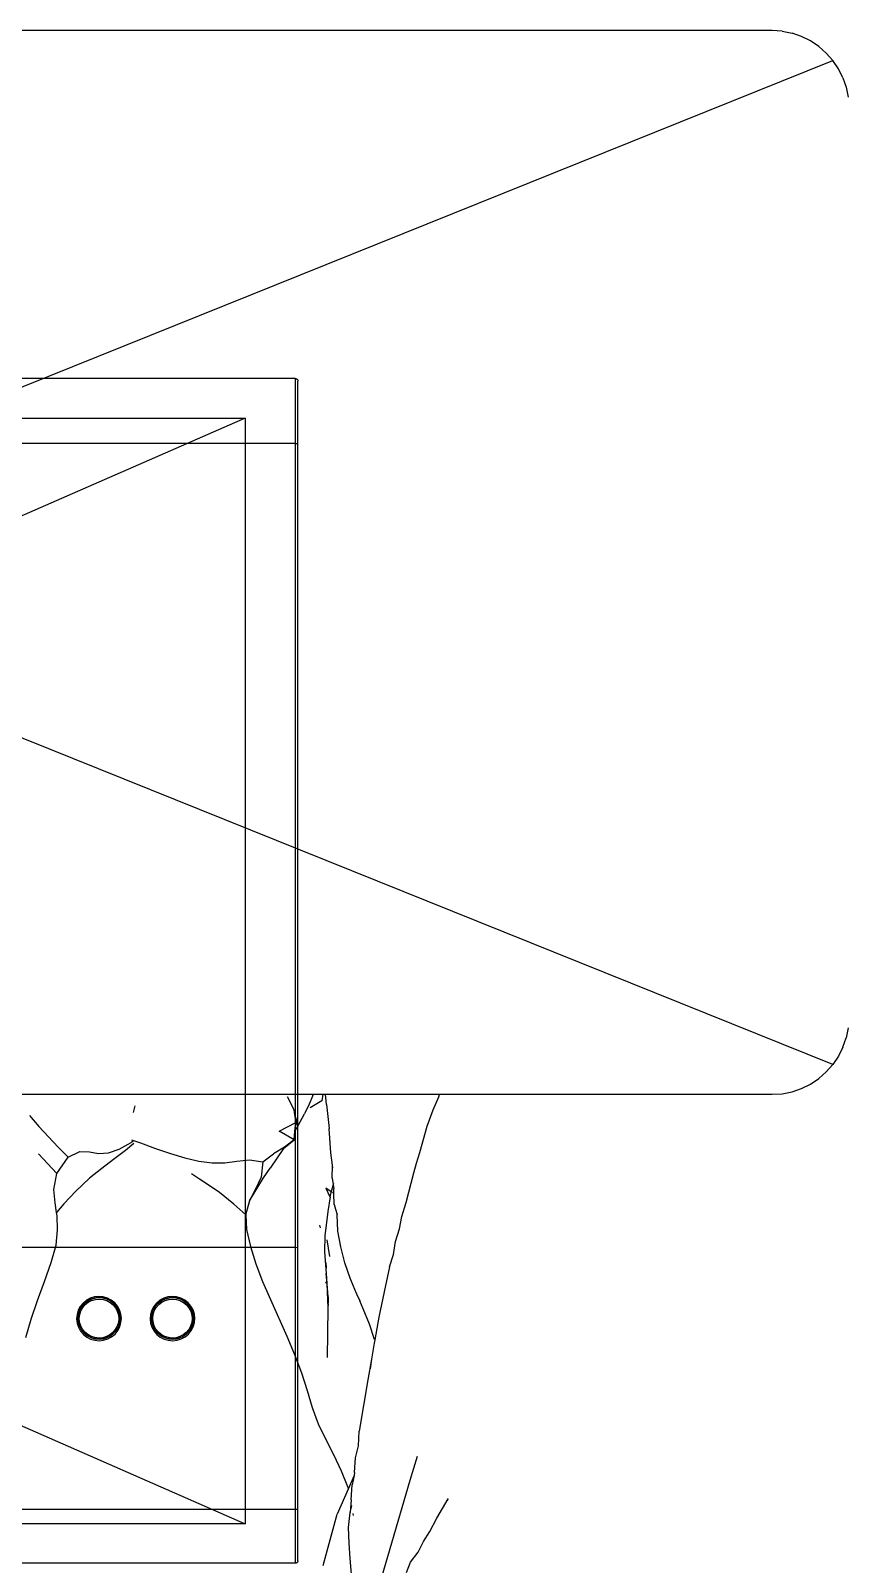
# Model space of a CAD drawing. Header units: millimetres. Extents: x 0 to 460473, y -68369 to 85219.
# Drawn here: x 224106 to 224416, y -37864 to -37281 of the extents above; entities that cross this region are included whole.
import ezdxf

# ---------------------------------------------------------------- set-up
doc = ezdxf.new("R2010")
doc.units = ezdxf.units.MM
doc.header["$LTSCALE"] = 50
doc.layers.add('ha', color=8, linetype='Continuous')

# ---------------------------------------------------------------- blocks, each defined once
blk = doc.blocks.new('FSFSGF')
at = {"color": 8}
for p, q in [((325189.49, 83159.93), (325189.55, 83160.01)), ((325189.55, 83160.01), (325189.61, 83160.08)), ((325189.61, 83160.08), (325189.69, 83160.14)), ((325189.69, 83160.14), (325189.77, 83160.2)), ((325189.77, 83160.2), (325189.85, 83160.25)), ((325189.85, 83160.25), (325189.94, 83160.29)), ((325189.94, 83160.29), (325190.03, 83160.32)), ((325190.03, 83160.32), (325190.12, 83160.35)), ((325190.12, 83160.35), (325190.17, 83160.35)), ((325190.17, 83160.35), (325190.22, 83160.36)), ((325190.22, 83160.36), (325190.27, 83160.36)), ((325190.27, 83160.36), (325190.31, 83160.36)), ((325192.67, 83160.36), (325190.31, 83160.36)), ((325195.47, 83160.36), (325192.67, 83160.36)), ((325198.66, 83160.36), (325195.47, 83160.36)), ((325202.18, 83160.36), (325198.66, 83160.36)), ((325205.96, 83160.36), (325202.18, 83160.36)), ((325209.92, 83160.36), (325205.96, 83160.36)), ((325213.99, 83160.36), (325209.92, 83160.36)), ((325213.95, 83159.36), (325213.96, 83160.07)), ((325213.96, 83160.07), (325213.99, 83160.36)), ((325519.26, 83160.36), (325213.99, 83160.36)), ((325618.73, 83160.36), (325519.26, 83160.36)), ((325519.3, 83160.07), (325519.26, 83160.36)), ((325519.32, 83159.36), (325519.3, 83160.07)), ((325618.73, 83160.36), (325618.84, 83160.07)), ((325622.62, 83160.36), (325618.73, 83160.36)), ((325618.84, 83160.07), (325618.89, 83159.36)), ((325626.34, 83160.36), (325622.62, 83160.36)), ((325629.84, 83160.36), (325626.34, 83160.36)), ((325633.04, 83160.36), (325629.84, 83160.36)), ((325635.88, 83160.36), (325633.04, 83160.36)), ((325638.32, 83160.36), (325635.88, 83160.36)), ((325638.32, 83160.36), (325638.36, 83160.36)), ((325638.36, 83160.36), (325638.41, 83160.36)), ((325638.41, 83160.36), (325638.46, 83160.35)), ((325638.46, 83160.35), (325638.51, 83160.35)), ((325638.51, 83160.35), (325638.6, 83160.32)), ((325638.6, 83160.32), (325638.69, 83160.29)), ((325638.69, 83160.29), (325638.78, 83160.25)), ((325638.78, 83160.25), (325638.86, 83160.2)), ((325638.86, 83160.2), (325638.94, 83160.14)), ((325638.94, 83160.14), (325639.02, 83160.08)), ((325639.02, 83160.08), (325639.08, 83160.01)), ((325639.08, 83160.01), (325639.14, 83159.93)), ((325189.31, 83159.36), (325189.32, 83159.46)), ((325189.31, 83159.36), (325189.31, 83051.86)), ((325189.31, 83159.36), (325191.74, 83159.36)), ((325189.32, 83159.46), (325189.33, 83159.56)), ((325189.33, 83159.56), (325189.36, 83159.66)), ((325189.36, 83159.66), (325189.39, 83159.75)), ((325189.39, 83159.75), (325189.44, 83159.84)), ((325189.44, 83159.84), (325189.49, 83159.93)), ((325191.74, 83159.36), (325194.64, 83159.36)), ((325194.64, 83159.36), (325197.96, 83159.36)), ((325197.96, 83159.36), (325201.63, 83159.36)), ((325201.63, 83159.36), (325205.57, 83159.36)), ((325205.57, 83159.36), (325209.7, 83159.36)), ((325209.7, 83159.36), (325213.95, 83159.36)), ((325213.95, 83159.36), (325519.32, 83159.36)), ((325213.95, 83159.36), (325213.95, 83051.86)), ((325519.32, 83159.36), (325618.89, 83159.36)), ((325519.32, 83159.36), (325519.32, 83051.86)), ((325618.89, 83159.36), (325618.89, 83051.86)), ((325618.89, 83159.36), (325622.96, 83159.36)), ((325622.96, 83159.36), (325626.85, 83159.36)), ((325626.85, 83159.36), (325630.51, 83159.36)), ((325630.51, 83159.36), (325633.84, 83159.36)), ((325633.84, 83159.36), (325636.8, 83159.36)), ((325636.8, 83159.36), (325639.32, 83159.36)), ((325639.14, 83159.93), (325639.19, 83159.84)), ((325639.19, 83159.84), (325639.24, 83159.75)), ((325639.24, 83159.75), (325639.27, 83159.66)), ((325639.27, 83159.66), (325639.3, 83159.56)), ((325639.3, 83159.56), (325639.31, 83159.47)), ((325639.31, 83159.47), (325639.32, 83159.36)), ((325639.32, 83159.36), (325639.32, 83051.86)), ((325541.62, 83119.73), (325540.36, 83118.67)), ((325541.88, 83119.36), (325540.52, 83118.2)), ((325540.8, 83118.48), (325542.26, 83119.6)), ((325543.07, 83120.53), (325541.62, 83119.73)), ((325544, 83120.37), (325541.88, 83119.36)), ((325542.26, 83119.6), (325544.16, 83120.42)), ((325542.3, 83118.98), (325543.59, 83119.66)), ((325544.64, 83121.03), (325543.07, 83120.53)), ((325543.59, 83119.66), (325544.98, 83120.08)), ((325546.32, 83120.71), (325544, 83120.37)), ((325544.16, 83120.42), (325546.2, 83120.71)), ((325546.27, 83121.21), (325544.64, 83121.03)), ((325544.98, 83120.08), (325546.43, 83120.21)), ((325546.2, 83120.71), (325546.24, 83120.71)), ((325546.24, 83120.71), (325546.28, 83120.71)), ((325547.91, 83121.06), (325546.27, 83121.21)), ((325546.28, 83120.71), (325548.62, 83120.35)), ((325548.62, 83120.35), (325546.32, 83120.71)), ((325546.43, 83120.21), (325547.87, 83120.05)), ((325547.87, 83120.05), (325549.26, 83119.61)), ((325549.49, 83120.59), (325547.91, 83121.06)), ((325548.62, 83120.35), (325550.77, 83119.3)), ((325550.72, 83119.33), (325548.62, 83120.35)), ((325549.26, 83119.61), (325550.53, 83118.9)), ((325550.95, 83119.83), (325549.49, 83120.59)), ((325552.08, 83118.14), (325550.72, 83119.33)), ((325550.77, 83119.3), (325552.08, 83118.14)), ((325552.24, 83118.79), (325550.95, 83119.83)), ((325538.11, 83114.29), (325537.95, 83112.63)), ((325538.57, 83115.89), (325538.11, 83114.29)), ((325538.38, 83112.79), (325538.49, 83114.05)), ((325538.76, 83115.17), (325538.41, 83113.47)), ((325538.41, 83113.47), (325538.47, 83111.5)), ((325538.49, 83114.05), (325538.91, 83115.61)), ((325539.33, 83117.37), (325538.57, 83115.89)), ((325539.46, 83116.75), (325538.76, 83115.17)), ((325538.91, 83115.61), (325539.64, 83117.05)), ((325538.95, 83112.79), (325539.11, 83114.25)), ((325539.11, 83114.25), (325539.55, 83115.65)), ((325540.36, 83118.67), (325539.33, 83117.37)), ((325540.52, 83118.2), (325539.46, 83116.75)), ((325539.55, 83115.65), (325540.24, 83116.94)), ((325539.64, 83117.05), (325540.8, 83118.48)), ((325540.24, 83116.94), (325541.17, 83118.07)), ((325541.17, 83118.07), (325542.3, 83118.98)), ((325550.53, 83118.9), (325551.64, 83117.96)), ((325551.64, 83117.96), (325552.55, 83116.81)), ((325552.08, 83118.14), (325553.11, 83116.73)), ((325553.14, 83116.68), (325552.08, 83118.14)), ((325553.29, 83117.51), (325552.24, 83118.79)), ((325552.55, 83116.81), (325553.22, 83115.51)), ((325553.11, 83116.73), (325553.91, 83114.79)), ((325553.68, 83115.51), (325553.14, 83116.68)), ((325553.22, 83115.51), (325553.63, 83114.1)), ((325554.08, 83116.04), (325553.29, 83117.51)), ((325553.63, 83114.1), (325553.76, 83112.63)), ((325554.03, 83114.27), (325553.68, 83115.51)), ((325553.91, 83114.79), (325554.18, 83112.7)), ((325554.18, 83112.79), (325554.03, 83114.27)), ((325554.57, 83114.45), (325554.08, 83116.04)), ((325554.76, 83112.8), (325554.57, 83114.45)), ((325537.95, 83112.63), (325538.14, 83110.98)), ((325538.14, 83110.98), (325538.63, 83109.39)), ((325538.46, 83111.54), (325538.38, 83112.79)), ((325538.83, 83110.05), (325538.46, 83111.54)), ((325538.47, 83111.5), (325539, 83109.61)), ((325538.63, 83109.39), (325539.42, 83107.92)), ((325539.46, 83108.67), (325538.83, 83110.05)), ((325539.09, 83111.33), (325538.95, 83112.79)), ((325539, 83109.61), (325540.11, 83107.72)), ((325539.49, 83109.92), (325539.09, 83111.33)), ((325539.42, 83107.92), (325540.47, 83106.65)), ((325540.5, 83107.26), (325539.46, 83108.67)), ((325540.16, 83108.61), (325539.49, 83109.92)), ((325540.11, 83107.72), (325541.69, 83106.2)), ((325541.07, 83107.47), (325540.16, 83108.61)), ((325552.46, 83108.48), (325551.54, 83107.36)), ((325551.92, 83107.11), (325553.04, 83108.58)), ((325553.13, 83108.74), (325552.11, 83107.32)), ((325552.36, 83106.77), (325553.38, 83108.06)), ((325553.16, 83109.77), (325552.46, 83108.48)), ((325553.04, 83108.58), (325553.67, 83109.89)), ((325553.91, 83110.65), (325553.13, 83108.74)), ((325553.6, 83111.18), (325553.16, 83109.77)), ((325553.38, 83108.06), (325554.14, 83109.54)), ((325553.76, 83112.63), (325553.6, 83111.18)), ((325553.67, 83109.89), (325554.06, 83111.3)), ((325554.18, 83112.7), (325553.91, 83110.65)), ((325554.06, 83111.3), (325554.18, 83112.79)), ((325554.14, 83109.54), (325554.61, 83111.14)), ((325554.61, 83111.14), (325554.76, 83112.8)), ((325540.47, 83106.65), (325541.75, 83105.6)), ((325541.81, 83106.11), (325540.5, 83107.26)), ((325542.18, 83106.53), (325541.07, 83107.47)), ((325541.69, 83106.2), (325543.84, 83105.11)), ((325541.75, 83105.6), (325543.21, 83104.83)), ((325543.96, 83105.07), (325541.81, 83106.11)), ((325543.46, 83105.82), (325542.18, 83106.53)), ((325543.21, 83104.83), (325544.8, 83104.36)), ((325544.84, 83105.38), (325543.46, 83105.82)), ((325543.84, 83105.11), (325546.2, 83104.71)), ((325546.32, 83104.71), (325543.96, 83105.07)), ((325544.8, 83104.36), (325546.45, 83104.21)), ((325546.28, 83105.21), (325544.84, 83105.38)), ((325545.33, 83104.83), (325545.37, 83104.84)), ((325545.37, 83104.84), (325545.66, 83104.9)), ((325545.66, 83104.9), (325545.96, 83104.91)), ((325545.96, 83104.91), (325546.03, 83104.91)), ((325546.03, 83104.91), (325546.1, 83104.91)), ((325546.1, 83104.91), (325546.73, 83104.75)), ((325546.2, 83104.71), (325546.24, 83104.71)), ((325546.24, 83104.71), (325546.28, 83104.71)), ((325547.73, 83105.35), (325546.28, 83105.21)), ((325546.28, 83104.71), (325548.46, 83105.03)), ((325548.67, 83105.1), (325546.32, 83104.71)), ((325546.45, 83104.21), (325548.08, 83104.4)), ((325549.12, 83105.76), (325547.73, 83105.35)), ((325548.08, 83104.4), (325549.65, 83104.9)), ((325548.46, 83105.03), (325550.49, 83105.95)), ((325550.8, 83106.16), (325548.67, 83105.1)), ((325550.41, 83106.44), (325549.12, 83105.76)), ((325549.65, 83104.9), (325551.1, 83105.7)), ((325551.54, 83107.36), (325550.41, 83106.44)), ((325550.49, 83105.95), (325551.92, 83107.11)), ((325552.11, 83107.32), (325550.8, 83106.16)), ((325551.1, 83105.7), (325552.36, 83106.77)), ((325540.36, 83090.77), (325539.33, 83089.47)), ((325540.52, 83090.3), (325539.46, 83088.85)), ((325539.64, 83089.15), (325540.8, 83090.58)), ((325540.24, 83089.04), (325541.17, 83090.17)), ((325541.62, 83091.83), (325540.36, 83090.77)), ((325541.88, 83091.46), (325540.52, 83090.3)), ((325540.8, 83090.58), (325542.26, 83091.7)), ((325541.17, 83090.17), (325542.3, 83091.08)), ((325543.07, 83092.63), (325541.62, 83091.83)), ((325544, 83092.47), (325541.88, 83091.46)), ((325542.26, 83091.7), (325544.16, 83092.52)), ((325542.3, 83091.08), (325543.59, 83091.76)), ((325544.64, 83093.13), (325543.07, 83092.63)), ((325543.59, 83091.76), (325544.98, 83092.18)), ((325546.32, 83092.81), (325544, 83092.47)), ((325544.16, 83092.52), (325546.2, 83092.81)), ((325546.27, 83093.31), (325544.64, 83093.13)), ((325544.98, 83092.18), (325546.43, 83092.31)), ((325546.2, 83092.81), (325546.24, 83092.81)), ((325546.24, 83092.81), (325546.28, 83092.81)), ((325547.91, 83093.16), (325546.27, 83093.31)), ((325546.28, 83092.81), (325548.62, 83092.45)), ((325548.62, 83092.45), (325546.32, 83092.81)), ((325546.43, 83092.31), (325547.87, 83092.15)), ((325547.87, 83092.15), (325549.26, 83091.71)), ((325549.49, 83092.69), (325547.91, 83093.16)), ((325550.72, 83091.43), (325548.62, 83092.45)), ((325548.62, 83092.45), (325550.77, 83091.4)), ((325549.26, 83091.71), (325550.53, 83091)), ((325550.95, 83091.93), (325549.49, 83092.69)), ((325550.53, 83091), (325551.64, 83090.06)), ((325552.08, 83090.24), (325550.72, 83091.43)), ((325550.77, 83091.4), (325552.08, 83090.24)), ((325552.24, 83090.89), (325550.95, 83091.93)), ((325553.14, 83088.78), (325552.08, 83090.24)), ((325552.08, 83090.24), (325553.11, 83088.83)), ((325553.29, 83089.61), (325552.24, 83090.89)), ((325538.11, 83086.39), (325537.95, 83084.73)), ((325537.95, 83084.73), (325538.14, 83083.08)), ((325538.57, 83087.99), (325538.11, 83086.39)), ((325538.38, 83084.89), (325538.49, 83086.15)), ((325538.46, 83083.64), (325538.38, 83084.89)), ((325538.76, 83087.27), (325538.41, 83085.57)), ((325538.41, 83085.57), (325538.47, 83083.6)), ((325538.49, 83086.15), (325538.91, 83087.71)), ((325539.33, 83089.47), (325538.57, 83087.99)), ((325539.46, 83088.85), (325538.76, 83087.27)), ((325538.91, 83087.71), (325539.64, 83089.15)), ((325538.95, 83084.89), (325539.11, 83086.35)), ((325539.09, 83083.43), (325538.95, 83084.89)), ((325539.11, 83086.35), (325539.55, 83087.75)), ((325539.55, 83087.75), (325540.24, 83089.04)), ((325551.64, 83090.06), (325552.55, 83088.91)), ((325552.55, 83088.91), (325553.22, 83087.61)), ((325553.11, 83088.83), (325553.91, 83086.89)), ((325553.68, 83087.61), (325553.14, 83088.78)), ((325553.22, 83087.61), (325553.63, 83086.2)), ((325554.08, 83088.14), (325553.29, 83089.61)), ((325553.76, 83084.73), (325553.6, 83083.28)), ((325553.63, 83086.2), (325553.76, 83084.73)), ((325554.03, 83086.37), (325553.68, 83087.61)), ((325553.91, 83086.89), (325554.18, 83084.8)), ((325554.18, 83084.8), (325553.91, 83082.75)), ((325554.18, 83084.89), (325554.03, 83086.37)), ((325554.06, 83083.4), (325554.18, 83084.89)), ((325554.57, 83086.55), (325554.08, 83088.14)), ((325554.76, 83084.9), (325554.57, 83086.55)), ((325554.61, 83083.24), (325554.76, 83084.9)), ((325538.14, 83083.08), (325538.63, 83081.49)), ((325538.83, 83082.15), (325538.46, 83083.64)), ((325538.47, 83083.6), (325539, 83081.71)), ((325538.63, 83081.49), (325539.42, 83080.02)), ((325539.46, 83080.77), (325538.83, 83082.15)), ((325539, 83081.71), (325540.11, 83079.82)), ((325539.49, 83082.02), (325539.09, 83083.43)), ((325539.42, 83080.02), (325540.47, 83078.75)), ((325540.5, 83079.36), (325539.46, 83080.77)), ((325540.16, 83080.71), (325539.49, 83082.02)), ((325540.11, 83079.82), (325541.69, 83078.3)), ((325541.07, 83079.57), (325540.16, 83080.71)), ((325540.47, 83078.75), (325541.75, 83077.7)), ((325541.81, 83078.21), (325540.5, 83079.36)), ((325542.18, 83078.63), (325541.07, 83079.57)), ((325543.46, 83077.92), (325542.18, 83078.63)), ((325550.41, 83078.54), (325549.12, 83077.86)), ((325551.54, 83079.46), (325550.41, 83078.54)), ((325550.49, 83078.05), (325551.92, 83079.21)), ((325552.11, 83079.41), (325550.8, 83078.26)), ((325551.1, 83077.8), (325552.36, 83078.87)), ((325552.46, 83080.58), (325551.54, 83079.46)), ((325551.92, 83079.21), (325553.04, 83080.68)), ((325553.13, 83080.84), (325552.11, 83079.41)), ((325552.36, 83078.87), (325553.38, 83080.16)), ((325553.16, 83081.87), (325552.46, 83080.58)), ((325553.04, 83080.68), (325553.67, 83081.99)), ((325553.91, 83082.75), (325553.13, 83080.84)), ((325553.6, 83083.28), (325553.16, 83081.87)), ((325553.38, 83080.16), (325554.14, 83081.64)), ((325553.67, 83081.99), (325554.06, 83083.4)), ((325554.14, 83081.64), (325554.61, 83083.24)), ((325541.69, 83078.3), (325543.84, 83077.21)), ((325541.75, 83077.7), (325543.21, 83076.93)), ((325543.96, 83077.17), (325541.81, 83078.21)), ((325543.21, 83076.93), (325544.8, 83076.46)), ((325544.84, 83077.48), (325543.46, 83077.92)), ((325543.84, 83077.21), (325546.2, 83076.81)), ((325546.32, 83076.81), (325543.96, 83077.17)), ((325544.8, 83076.46), (325546.45, 83076.31)), ((325546.28, 83077.31), (325544.84, 83077.48)), ((325546.2, 83076.81), (325546.24, 83076.81)), ((325546.24, 83076.81), (325546.28, 83076.81)), ((325547.73, 83077.45), (325546.28, 83077.31)), ((325546.28, 83076.81), (325548.46, 83077.13)), ((325548.67, 83077.2), (325546.32, 83076.81)), ((325546.45, 83076.31), (325548.08, 83076.5)), ((325549.12, 83077.86), (325547.73, 83077.45)), ((325548.08, 83076.5), (325549.65, 83077)), ((325548.46, 83077.13), (325550.49, 83078.05)), ((325550.8, 83078.26), (325548.67, 83077.2)), ((325549.65, 83077), (325551.1, 83077.8))]:
    blk.add_line(p, q, dxfattribs=at)
at = {"color": 1}
for p, q in [((325204.31, 82180.36), (325624.31, 83140.36)), ((325204.31, 83140.36), (325624.31, 82180.36))]:
    blk.add_line(p, q, dxfattribs=at)
blk.add_lwpolyline([(325204.31, 82180.36), (325204.31, 83140.36), (325624.31, 83140.36), (325624.31, 82180.36)], close=True, dxfattribs=at)
blk = doc.blocks.new('12312')
for p, q in [((250012.26, -37792.73), (249101.33, -37792.73)), ((250016.04, -37792.98), (250012.26, -37792.73)), ((250016.04, -37792.98), (250019.76, -37793.72)), ((250023.35, -37794.94), (250019.76, -37793.72)), ((250026.76, -37796.62), (250023.35, -37794.94)), ((250029.91, -37798.73), (250026.76, -37796.62)), ((250032.76, -37801.23), (250029.91, -37798.73)), ((249561.59, -37994.73), (250035.26, -37804.08)), ((250035.26, -37804.08), (250032.76, -37801.23)), ((250037.37, -37807.23), (250035.26, -37804.08)), ((250039.05, -37810.63), (250037.37, -37807.23)), ((250039.05, -37810.63), (250040.27, -37814.23)), ((250040.27, -37814.23), (250041.01, -37817.95)), ((250035.26, -38185.39), (249561.59, -37994.73)), ((250041.01, -38171.52), (250040.27, -38175.24)), ((250039.05, -38178.83), (250040.27, -38175.24)), ((250037.37, -38182.24), (250035.26, -38185.39)), ((250039.05, -38178.83), (250037.37, -38182.24)), ((250029.91, -38190.74), (250032.76, -38188.24)), ((250032.76, -38188.24), (250035.26, -38185.39)), ((250019.76, -38195.75), (250023.35, -38194.53)), ((250023.35, -38194.53), (250026.76, -38192.85)), ((250026.76, -38192.85), (250029.91, -38190.74)), ((249722.24, -38196.73), (249772.57, -38196.73)), ((249769.57, -38203.64), (249770.24, -38201.15)), ((249772.57, -38196.73), (249837.87, -38196.73)), ((249830.67, -38202.61), (249828.08, -38197.67)), ((249836.38, -38200.53), (249834.55, -38204.11)), ((249837.72, -38197.12), (249836.38, -38200.53)), ((249841.15, -38199.23), (249836.78, -38201.87)), ((249837.72, -38197.12), (249837.87, -38196.73)), ((249837.87, -38196.73), (249841.56, -38196.73)), ((249841.56, -38196.73), (249841.15, -38199.23)), ((249841.56, -38196.73), (249842.51, -38196.73)), ((249842.95, -38200.61), (249842.51, -38196.73)), ((249842.51, -38196.73), (249885.87, -38196.73)), ((249842.95, -38200.61), (249843.99, -38209.72)), ((249883.47, -38202.66), (249885.63, -38197.69)), ((249885.63, -38197.69), (249885.87, -38196.73)), ((249885.63, -38197.69), (249885.86, -38197.16)), ((249885.87, -38196.73), (250012.26, -38196.73)), ((250012.26, -38196.73), (250016.04, -38196.49)), ((250016.04, -38196.49), (250019.76, -38195.75)), ((249730.14, -38204.82), (249733.65, -38208.92)), ((249831.32, -38205.65), (249830.67, -38202.61)), ((249831.1, -38206.02), (249830.67, -38202.61)), ((249831.1, -38206.02), (249831.32, -38205.65)), ((249831.19, -38206.74), (249831.1, -38206.02)), ((249831.48, -38206.43), (249831.19, -38206.74)), ((249831.27, -38207.41), (249831.19, -38206.74)), ((249831.48, -38206.43), (249831.32, -38205.65)), ((249832, -38208.87), (249831.48, -38206.43)), ((249832, -38208.87), (249834.55, -38204.11)), ((249881.15, -38208.83), (249883.47, -38202.66)), ((249740.95, -38216.79), (249733.65, -38208.92)), ((249824.97, -38210.74), (249831.27, -38207.41)), ((249830.6, -38214.05), (249824.97, -38210.74)), ((249830.6, -38214.05), (249830.92, -38210.86)), ((249830.92, -38210.86), (249831.27, -38207.41)), ((249830.92, -38210.86), (249832, -38208.87)), ((249832, -38208.87), (249831.27, -38207.41)), ((249844.51, -38218.92), (249843.99, -38209.72)), ((249878.35, -38218.85), (249881.15, -38208.83)), ((249744.74, -38220.64), (249740.95, -38216.79)), ((249744.74, -38220.64), (249749.21, -38218.48)), ((249749.21, -38218.48), (249752.91, -38218.54)), ((249752.91, -38218.54), (249756.31, -38219.25)), ((249760.08, -38218.95), (249764.23, -38217.54)), ((249766.58, -38218.07), (249762.04, -38221.53)), ((249764.23, -38217.54), (249768.75, -38214.98)), ((249769.76, -38215.45), (249766.58, -38218.07)), ((249768.75, -38214.98), (249768.95, -38214.83)), ((249768.9, -38214.08), (249769.63, -38214.32)), ((249768.95, -38214.83), (249769.63, -38214.32)), ((249769.63, -38214.32), (249772.22, -38215.19)), ((249772.22, -38215.19), (249777.97, -38217.28)), ((249777.97, -38217.28), (249783.65, -38219.23)), ((249826.63, -38217.25), (249821.58, -38224.72)), ((249826.92, -38216.82), (249822.81, -38219.37)), ((249826.63, -38217.25), (249830.6, -38214.05)), ((249826.92, -38216.82), (249826.63, -38217.25)), ((249830.6, -38214.05), (249826.92, -38216.82)), ((249877.08, -38222.83), (249878.35, -38218.85)), ((249740.54, -38226.76), (249733.53, -38219.34)), ((249740.54, -38226.76), (249744.74, -38220.64)), ((249756.31, -38219.25), (249760.08, -38218.95)), ((249762.04, -38221.53), (249757.53, -38224.85)), ((249783.65, -38219.23), (249789.15, -38220.86)), ((249789.15, -38220.86), (249793.95, -38221.99)), ((249793.95, -38221.99), (249794.45, -38222.1)), ((249794.45, -38222.1), (249799.51, -38222.78)), ((249799.51, -38222.78), (249804.32, -38222.74)), ((249804.32, -38222.74), (249808.9, -38222.1)), ((249808.9, -38222.1), (249813.62, -38221.59)), ((249813.62, -38221.59), (249818.79, -38222.39)), ((249818.79, -38222.39), (249818.13, -38228.26)), ((249818.79, -38222.39), (249822.81, -38219.37)), ((249845.25, -38223.7), (249844.51, -38218.92)), ((249845.1, -38228.57), (249845.25, -38223.7)), ((249845.39, -38224.61), (249845.25, -38223.7)), ((249876.13, -38226.6), (249877.08, -38222.83)), ((249739.38, -38232.85), (249740.54, -38226.76)), ((249752.87, -38228.52), (249747.77, -38233.53)), ((249757.53, -38224.85), (249752.87, -38228.52)), ((249794.68, -38229.02), (249791.69, -38226.98)), ((249797.93, -38231.12), (249794.68, -38229.02)), ((249813.64, -38237.13), (249818.98, -38228.49)), ((249818.13, -38228.26), (249815.96, -38232.79)), ((249818.98, -38228.49), (249821.58, -38224.72)), ((249845.1, -38228.57), (249845.47, -38231.04)), ((249873.19, -38237.85), (249876.13, -38226.6)), ((249739.91, -38237.93), (249739.38, -38232.85)), ((249747.77, -38233.53), (249743.19, -38238.36)), ((249802.27, -38234.08), (249797.93, -38231.12)), ((249807.79, -38238.39), (249802.27, -38234.08)), ((249816.31, -38232.28), (249813.64, -38237.13)), ((249815.96, -38232.79), (249813.64, -38237.13)), ((249844.72, -38233.71), (249842.7, -38232.34)), ((249842.7, -38232.34), (249844.25, -38235.7)), ((249844.27, -38235.73), (249843.46, -38241.26)), ((249844.35, -38235.01), (249844.25, -38235.7)), ((249844.25, -38235.7), (249844.27, -38235.73)), ((249844.72, -38233.71), (249844.35, -38235.01)), ((249845.47, -38231.04), (249844.72, -38233.71)), ((249845.75, -38234.41), (249845.15, -38234)), ((249845.61, -38230.54), (249845.47, -38231.04)), ((249845.47, -38231.04), (249845.68, -38232.46)), ((249845.75, -38234.41), (249845.68, -38232.46)), ((249845.88, -38238.54), (249845.75, -38234.41)), ((249740.42, -38241.56), (249739.91, -38237.93)), ((249743.19, -38238.36), (249740.42, -38241.56)), ((249740.6, -38242.89), (249740.42, -38241.56)), ((249812.29, -38242.46), (249807.79, -38238.39)), ((249813.64, -38237.13), (249812.28, -38242.17)), ((249812.28, -38242.17), (249812.29, -38242.46)), ((249843.46, -38241.26), (249842.25, -38250.49)), ((249845.88, -38238.54), (249847.02, -38242.51)), ((249871.56, -38243.16), (249873.19, -38237.85)), ((249740.81, -38248.18), (249740.6, -38242.89)), ((249812.29, -38242.46), (249812.5, -38248.05)), ((249840.66, -38247.45), (249840.36, -38246.38)), ((249847.02, -38242.51), (249847.04, -38242.21)), ((249847.24, -38248.67), (249847.02, -38242.51)), ((249869.09, -38252.66), (249870.68, -38247.81)), ((249870.68, -38247.81), (249871.56, -38243.16)), ((249740.2, -38253.98), (249740.81, -38248.18)), ((249812.5, -38248.05), (249814, -38254.47)), ((249842.25, -38250.49), (249842.17, -38256.55)), ((249843.11, -38252.05), (249844.06, -38258.28)), ((249848.41, -38254.72), (249847.24, -38248.67)), ((249868.36, -38257.52), (249869.09, -38252.66)), ((249738.37, -38260.6), (249740.2, -38253.98)), ((249814, -38254.47), (249816.11, -38261.08)), ((249842.17, -38256.55), (249842.85, -38264.8)), ((249849.91, -38260.7), (249848.41, -38254.72)), ((249866.88, -38262.2), (249868.36, -38257.52)), ((249735.78, -38267.78), (249738.37, -38260.6)), ((249816.11, -38261.08), (249818.65, -38267.81)), ((249842.66, -38260.64), (249842.8, -38262.65)), ((249842.66, -38260.64), (249842.76, -38262.79)), ((249842.85, -38264.8), (249843.03, -38268.57)), ((249843.18, -38268.7), (249842.85, -38264.8)), ((249851.88, -38266.62), (249849.91, -38260.7)), ((249866.88, -38262.2), (249864.78, -38271.75)), ((249733.15, -38275.04), (249735.78, -38267.78)), ((249818.65, -38267.81), (249821.63, -38274.67)), ((249843.03, -38268.57), (249842.56, -38268.17)), ((249843.18, -38268.7), (249843.03, -38268.57)), ((249843.03, -38268.57), (249843.47, -38277.88)), ((249843.58, -38273.62), (249843.18, -38268.7)), ((249853.06, -38269.38), (249851.88, -38266.62)), ((249854.35, -38272.41), (249853.06, -38269.38)), ((249730.76, -38282.17), (249733.15, -38275.04)), ((249821.63, -38274.67), (249827.88, -38288.62)), ((249843.5, -38276.31), (249843.47, -38277.88)), ((249843.5, -38276.31), (249843.53, -38275.88)), ((249843.58, -38273.62), (249843.53, -38275.88)), ((249854.35, -38272.41), (249854.38, -38272.46)), ((249854.38, -38272.46), (249855.54, -38275.14)), ((249856.87, -38278.23), (249855.54, -38275.14)), ((249864.78, -38271.75), (249862.84, -38281.43)), ((249728.78, -38289.07), (249730.76, -38282.17)), ((249843.48, -38278.03), (249843.16, -38296.7)), ((249843.47, -38277.88), (249843.48, -38278.03)), ((249859.2, -38284.09), (249856.87, -38278.23)), ((249862.84, -38281.43), (249861.28, -38290.04)), ((249827.88, -38288.62), (249830.8, -38295.61)), ((249861.21, -38289.84), (249859.2, -38284.09)), ((249861.07, -38291.2), (249860.07, -38297.32)), ((249861.28, -38290.04), (249861.07, -38291.2)), ((249861.28, -38290.04), (249861.21, -38289.84)), ((249830.8, -38295.61), (249833.42, -38302.49)), ((249860.07, -38297.32), (249858.57, -38305.16)), ((249860.07, -38297.32), (249859.47, -38300.96)), ((249833.42, -38302.49), (249835.58, -38309.19)), ((249858.57, -38305.16), (249855.37, -38324.72)), ((249835.58, -38309.19), (249837.45, -38315.67)), ((249837.45, -38315.67), (249839.78, -38321.89)), ((249839.78, -38321.89), (249842.63, -38327.87)), ((249842.63, -38327.87), (249845.67, -38333.76)), ((249855.12, -38330.21), (249855.37, -38324.72)), ((249845.67, -38333.76), (249848.51, -38339.7)), ((249853.62, -38340.35), (249853.92, -38334.78)), ((249853.92, -38334.78), (249855.12, -38330.21)), ((249877.36, -38334.33), (249874.61, -38343.41)), ((249848.51, -38339.7), (249850.88, -38345.75)), ((249853.62, -38340.35), (249853.39, -38341.56)), ((249851.14, -38346.69), (249846.98, -38356.21)), ((249850.88, -38345.75), (249851.14, -38346.69)), ((249853.39, -38341.56), (249851.14, -38346.69)), ((249852.25, -38350.76), (249852.73, -38345.09)), ((249853.39, -38341.56), (249852.73, -38345.09)), ((249874.61, -38343.41), (249857.14, -38402.79)), ((249852.25, -38350.76), (249851.91, -38355.56)), ((249851.91, -38355.56), (249852.54, -38352.86)), ((249884.85, -38357.7), (249889.19, -38350.33)), ((249889.19, -38350.33), (249888.81, -38351.15)), ((249841.72, -38375.64), (249846.98, -38356.21)), ((249851.33, -38361.28), (249851.91, -38355.56)), ((249852.97, -38355.99), (249853.05, -38356.73)), ((249882.2, -38362.8), (249884.85, -38357.7)), ((249851.49, -38367.17), (249851.33, -38361.28)), ((249879.83, -38366.53), (249882.2, -38362.8)), ((249851.87, -38373.07), (249851.49, -38367.17)), ((249877.74, -38370.67), (249879.83, -38366.53)), ((249852.37, -38378.99), (249851.87, -38373.07)), ((249873.26, -38378.34), (249874.84, -38374.49)), ((249874.84, -38374.49), (249877.74, -38370.67)), ((249877.74, -38370.67), (249877.9, -38370.44))]:
    blk.add_line(p, q)

msp = doc.modelspace()

# ---------------------------------------------------------------- block references
at = {"rotation": 270}
msp.add_blockref('FSFSGF', (141046.92220524, 287776.01616617), dxfattribs=at)
at = {"layer": 'ha'}
msp.add_blockref('12312', (-25624.78545841, 511.56126197), dxfattribs=at)

doc.saveas('drawing.dxf')
